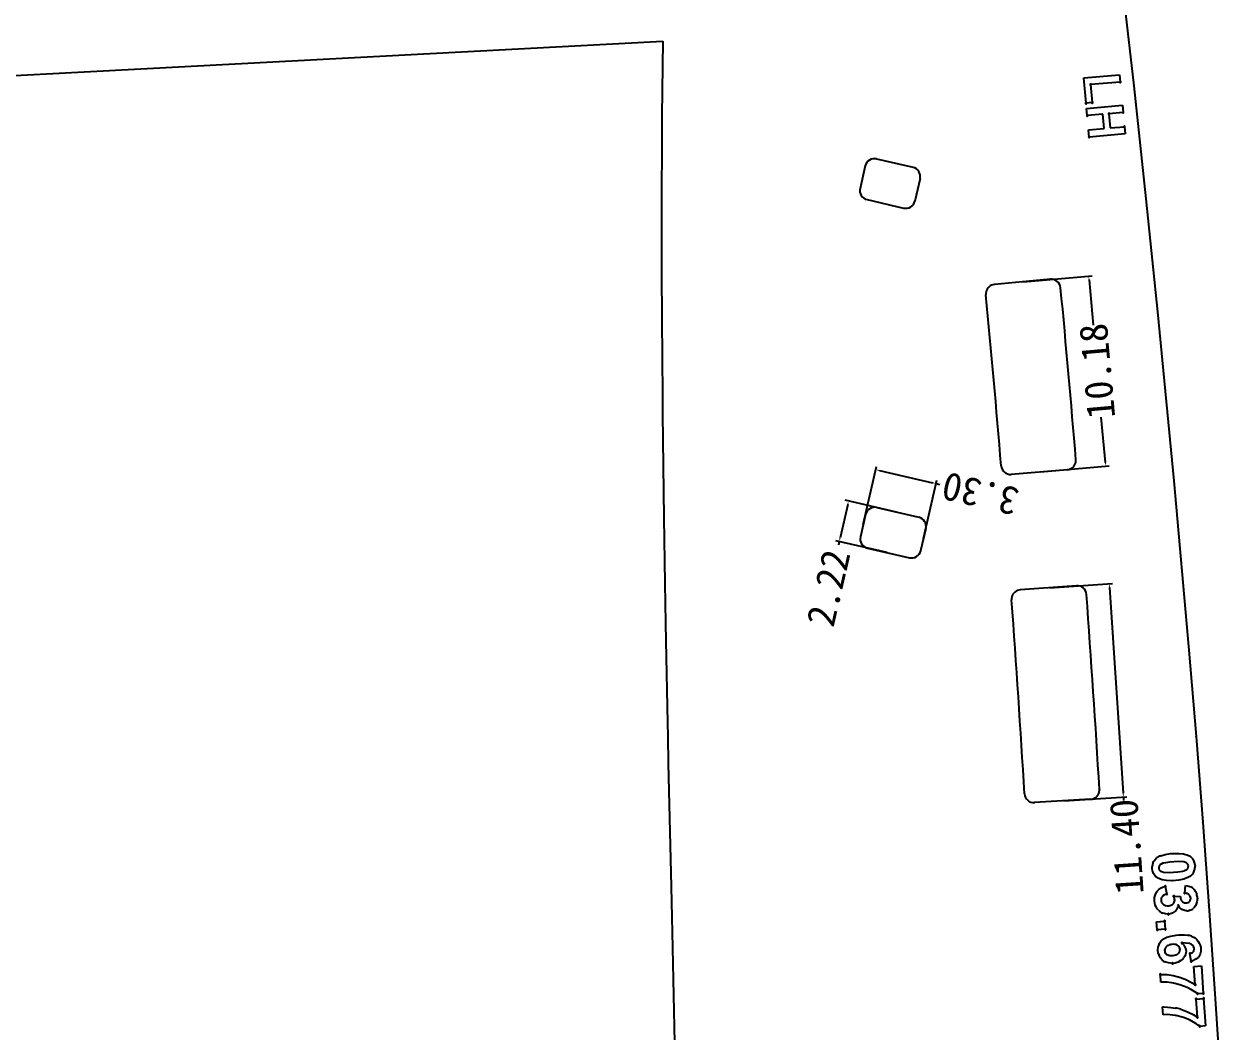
# Model space of a CAD drawing. Extents: x 146 to 531, y -406 to -137.
# Drawn here: x 343.9 to 407.8, y -281.4 to -227.7 of the extents above; entities that cross this region are included whole.
import ezdxf

# ---------------------------------------------------------------- set-up
doc = ezdxf.new("R2010")
doc.units = 0
doc.header["$MEASUREMENT"] = 0
doc.layers.get('0').update_dxf_attribs({"linetype": 'CONTINUOUS'})
doc.layers.get('Defpoints').update_dxf_attribs({"linetype": 'CONTINUOUS'})
doc.layers.add('3', color=7, linetype='CONTINUOUS')
doc.layers.add('OUT', color=242, linetype='CONTINUOUS')
doc.dimstyles.get("Standard").update_dxf_attribs({"dimtxt": 1.5, "dimasz": 0.2, "dimexe": 0.18, "dimexo": 0.0625, "dimgap": 0.09, "dimtad": 0, "dimzin": 0, "dimdsep": 46, "dimtxsty": 'Standard', "dimcen": 0.09, "dimadec": 0, "dimazin": 0, "dimtfac": 1, "dimtofl": 0, "dimtmove": 0, "dimatfit": 3, "dimfxl": 1, "dimtolj": 1, "dimtzin": 0, "dimarcsym": 0})

# ---------------------------------------------------------------- blocks, each defined once
blk = doc.blocks.new('*D397397')
at = {"layer": 'Defpoints', "color": 0, "linetype": 'Continuous'}
for p in [(148.246, -395.132), (136.875, -395.889), (137.091, -399.133)]:
    blk.add_point(p, dxfattribs=at)
at = {"layer": 'OUT', "color": 0, "linetype": 'Continuous', "lineweight": -2}
for p, q in [((148.251, -395.195), (148.474, -398.555)), ((136.879, -395.952), (137.103, -399.312)), ((148.263, -398.389), (137.29, -399.12)), ((137.091, -399.133), (136.891, -399.146))]:
    blk.add_line(p, q, dxfattribs=at)
at = {"layer": 'OUT', "color": 0, "linetype": 'Continuous'}
for points in [[(148.265, -398.422), (148.261, -398.356), (148.462, -398.376)], [(137.288, -399.086), (137.293, -399.153), (137.091, -399.133)]]:
    blk.add_solid(points, dxfattribs=at)
at = {"layer": 'OUT', "color": 0, "linetype": 'Continuous', "insert": (134.432, -399.31), "char_height": 1.5, "attachment_point": 5, "rotation": 3.80944}
blk.add_mtext('\\A1;11.40', dxfattribs=at)
blk = doc.blocks.new('*D398398')
at = {"layer": 'Defpoints', "color": 0, "linetype": 'Continuous'}
for p in [(164.562, -393.749), (154.418, -394.651), (164.876, -397.286)]:
    blk.add_point(p, dxfattribs=at)
at = {"layer": 'OUT', "color": 0, "linetype": 'Continuous', "lineweight": -2}
for p, q in [((164.567, -393.812), (164.892, -397.465)), ((154.424, -394.713), (154.748, -398.367)), ((164.677, -397.304), (162.26, -397.518)), ((154.932, -398.17), (157.349, -397.955))]:
    blk.add_line(p, q, dxfattribs=at)
at = {"layer": 'OUT', "color": 0, "linetype": 'Continuous'}
for points in [[(164.68, -397.337), (164.674, -397.27), (164.876, -397.286)], [(154.929, -398.137), (154.935, -398.203), (154.733, -398.187)]]:
    blk.add_solid(points, dxfattribs=at)
at = {"layer": 'OUT', "color": 0, "linetype": 'Continuous', "insert": (159.804, -397.737), "char_height": 1.5, "attachment_point": 5, "rotation": 5.07934}
blk.add_mtext('\\A1;10.18', dxfattribs=at)
blk = doc.blocks.new('*D399399')
at = {"layer": 'Defpoints', "color": 0, "linetype": 'Continuous'}
for p in [(150.711, -383.981), (150.106, -386.605), (152.269, -387.103)]:
    blk.add_point(p, dxfattribs=at)
at = {"layer": 'OUT', "color": 0, "linetype": 'Continuous', "lineweight": -2}
for p, q in [((150.12, -386.544), (150.751, -383.805)), ((150.711, -383.981), (150.516, -383.936)), ((152.679, -384.434), (150.906, -384.026)), ((152.283, -387.042), (152.914, -384.304))]:
    blk.add_line(p, q, dxfattribs=at)
at = {"layer": 'OUT', "color": 0, "linetype": 'Continuous'}
for points in [[(150.913, -383.993), (150.898, -384.058), (150.711, -383.981)], [(152.672, -384.467), (152.687, -384.402), (152.874, -384.479)]]:
    blk.add_solid(points, dxfattribs=at)
at = {"layer": 'OUT', "color": 0, "linetype": 'Continuous', "insert": (148.236, -383.41), "char_height": 1.5, "attachment_point": 5, "rotation": 347.02271}
blk.add_mtext('\\A1;2.22', dxfattribs=at)
blk = doc.blocks.new('*D400400')
at = {"layer": 'Defpoints', "color": 0, "linetype": 'Continuous'}
for p in [(151.558, -385.246), (150.817, -388.462), (153.803, -389.15)]:
    blk.add_point(p, dxfattribs=at)
at = {"layer": 'OUT', "color": 0, "linetype": 'Continuous', "lineweight": -2}
for p, q in [((151.619, -385.26), (154.72, -385.975)), ((154.499, -386.129), (153.848, -388.955)), ((150.878, -388.476), (153.979, -389.19)), ((153.803, -389.15), (153.758, -389.344))]:
    blk.add_line(p, q, dxfattribs=at)
at = {"layer": 'OUT', "color": 0, "linetype": 'Continuous'}
for points in [[(154.532, -386.137), (154.467, -386.122), (154.544, -385.934)], [(153.816, -388.947), (153.881, -388.962), (153.803, -389.15)]]:
    blk.add_solid(points, dxfattribs=at)
at = {"layer": 'OUT', "color": 0, "linetype": 'Continuous', "insert": (153.261, -391.503), "char_height": 1.5, "attachment_point": 5, "rotation": 77.026}
blk.add_mtext('\\A1;3.30', dxfattribs=at)
blk = doc.blocks.new('1')
for p, q in [((174.936, -328.244), (177.394, -374.576)), ((138.864, -374.871), (132.313, -375.014)), ((140.329, -374.841), (138.864, -374.871)), ((141.049, -374.827), (140.329, -374.841)), ((145.417, -374.742), (141.049, -374.827)), ((146.355, -374.724), (145.417, -374.742)), ((148.494, -374.686), (146.355, -374.724)), ((151.967, -374.633), (148.494, -374.686)), ((157.546, -374.563), (151.967, -374.633)), ((158.516, -374.555), (157.546, -374.563)), ((162.57, -374.523), (158.516, -374.555)), ((165.065, -374.516), (162.57, -374.523)), ((169.422, -374.513), (165.065, -374.516)), ((171.614, -374.524), (169.422, -374.513)), ((172.631, -374.528), (171.614, -374.524)), ((173.409, -374.533), (172.631, -374.528)), ((177.394, -374.576), (173.409, -374.533)), ((129.038, -375.086), (123.999, -375.197)), ((132.313, -375.014), (129.038, -375.086)), ((152.153, -385.383), (150.964, -385.109)), ((170.745, -385.368), (169.546, -385.093)), ((150.364, -385.484), (149.848, -387.725)), ((168.947, -385.467), (168.497, -387.416)), ((152.527, -385.983), (152.011, -388.224)), ((171.12, -385.969), (170.671, -387.917)), ((151.412, -388.599), (150.223, -388.324)), ((170.071, -388.292), (168.872, -388.016)), ((164.703, -395.243), (164.421, -392.256)), ((154.543, -396.146), (154.293, -393.156)), ((148.355, -396.629), (148.138, -393.636)), ((136.966, -397.387), (136.784, -394.392)), ((172.284, -397.304), (172.67, -397.271)), ((172.67, -397.271), (172.744, -398.107)), ((173.429, -397.204), (173.815, -397.171)), ((173.502, -398.04), (173.429, -397.204)), ((173.815, -397.171), (173.983, -399.085)), ((174.094, -397.146), (175.441, -397.029)), ((174.122, -397.47), (174.094, -397.146)), ((175.441, -397.029), (175.608, -398.927)), ((172.451, -399.219), (172.284, -397.304)), ((175.084, -397.386), (174.122, -397.47)), ((175.222, -398.962), (175.084, -397.386)), ((172.744, -398.107), (173.502, -398.04)), ((173.531, -398.364), (172.772, -398.431)), ((172.772, -398.431), (172.837, -399.186)), ((173.597, -399.119), (173.531, -398.364)), ((172.837, -399.186), (172.451, -399.219)), ((173.983, -399.085), (173.597, -399.119)), ((181.065, -399.001), (175.021, -399.681)), ((175.608, -398.927), (175.222, -398.962)), ((175.021, -399.681), (168.993, -400.333)), ((168.993, -400.333), (162.967, -400.955)), ((127.211, -401.131), (127.624, -401.103)), ((127.216, -401.245), (127.211, -401.131)), ((127.624, -401.103), (127.611, -401.466)), ((128.432, -401.166), (128.481, -401.124)), ((128.481, -401.124), (128.512, -401.104)), ((128.719, -401.005), (128.767, -400.991)), ((128.767, -400.991), (128.895, -400.973)), ((128.895, -400.973), (128.913, -400.974)), ((128.913, -400.974), (128.936, -400.973)), ((128.936, -400.973), (129.08, -400.992)), ((129.08, -400.992), (129.217, -401.035)), ((129.217, -401.035), (129.315, -401.083)), ((129.315, -401.083), (129.41, -401.153)), ((130.006, -400.936), (130.433, -400.906)), ((130.036, -401.364), (130.006, -400.936)), ((130.433, -400.906), (130.464, -401.333)), ((131.054, -400.997), (131.126, -400.939)), ((131.126, -400.939), (131.235, -400.873)), ((131.235, -400.873), (131.323, -400.835)), ((131.323, -400.835), (131.426, -400.804)), ((131.426, -400.804), (131.57, -400.786)), ((131.57, -400.786), (131.72, -400.796)), ((131.72, -400.796), (131.888, -400.836)), ((131.888, -400.836), (132.017, -400.898)), ((132.017, -400.898), (132.06, -400.926)), ((132.06, -400.926), (132.148, -401.014)), ((132.148, -401.014), (132.236, -401.139)), ((132.673, -401.2), (132.718, -401.053)), ((132.718, -401.053), (132.749, -400.986)), ((132.749, -400.986), (132.784, -400.925)), ((132.784, -400.925), (132.85, -400.851)), ((132.85, -400.851), (133.014, -400.737)), ((133.014, -400.737), (133.105, -400.698)), ((133.105, -400.698), (133.156, -400.684)), ((133.156, -400.684), (133.287, -400.666)), ((133.287, -400.666), (133.305, -400.667)), ((133.305, -400.667), (133.328, -400.666)), ((133.328, -400.666), (133.387, -400.674)), ((133.437, -401.055), (133.428, -401.053)), ((133.462, -401.08), (133.437, -401.055)), ((133.485, -401.108), (133.462, -401.08)), ((133.505, -401.138), (133.485, -401.108)), ((133.547, -400.709), (133.64, -400.746)), ((133.64, -400.746), (133.686, -400.772)), ((133.686, -400.772), (133.775, -400.838)), ((133.775, -400.838), (133.816, -400.88)), ((133.816, -400.88), (133.82, -400.882)), ((133.82, -400.882), (133.836, -400.904)), ((133.951, -401.137), (134.016, -401.351)), ((162.967, -400.955), (153.947, -401.828)), ((125.431, -401.891), (125.476, -401.484)), ((125.473, -401.252), (125.887, -401.224)), ((125.476, -401.484), (125.473, -401.252)), ((125.867, -401.66), (125.829, -401.909)), ((125.89, -401.303), (125.867, -401.66)), ((125.887, -401.224), (125.889, -401.245)), ((125.889, -401.245), (125.887, -401.271)), ((125.887, -401.271), (125.89, -401.303)), ((127.161, -401.804), (127.205, -401.474)), ((127.205, -401.474), (127.216, -401.245)), ((127.611, -401.466), (127.566, -401.788)), ((128.212, -401.751), (128.232, -401.539)), ((128.231, -401.899), (128.212, -401.751)), ((128.232, -401.539), (128.273, -401.399)), ((128.273, -401.399), (128.296, -401.351)), ((128.636, -401.61), (128.631, -401.675)), ((128.631, -401.675), (128.633, -401.751)), ((128.633, -401.751), (128.634, -401.757)), ((128.634, -401.757), (128.636, -401.783)), ((128.646, -401.557), (128.636, -401.61)), ((128.694, -401.437), (128.691, -401.443)), ((128.723, -401.403), (128.694, -401.437)), ((128.754, -401.38), (128.723, -401.403)), ((129.009, -401.357), (128.97, -401.342)), ((129.07, -401.395), (129.009, -401.357)), ((129.111, -401.428), (129.07, -401.395)), ((129.146, -401.473), (129.111, -401.428)), ((129.223, -401.692), (129.219, -401.672)), ((129.224, -401.71), (129.223, -401.692)), ((129.41, -401.153), (129.457, -401.197)), ((129.457, -401.197), (129.46, -401.199)), ((129.46, -401.199), (129.496, -401.243)), ((129.496, -401.243), (129.604, -401.453)), ((129.604, -401.453), (129.671, -401.66)), ((129.671, -401.66), (129.722, -401.938)), ((130.464, -401.333), (130.036, -401.364)), ((130.836, -401.521), (130.852, -401.373)), ((130.837, -401.55), (130.836, -401.521)), ((130.865, -401.689), (130.837, -401.55)), ((130.852, -401.373), (130.887, -401.251)), ((130.89, -401.745), (130.865, -401.689)), ((131.296, -401.372), (131.277, -401.475)), ((131.277, -401.475), (131.28, -401.563)), ((131.28, -401.563), (131.308, -401.669)), ((131.311, -401.333), (131.296, -401.372)), ((131.308, -401.669), (131.352, -401.754)), ((131.352, -401.754), (131.384, -401.79)), ((131.782, -401.206), (131.769, -401.199)), ((131.816, -401.242), (131.782, -401.206)), ((131.865, -401.317), (131.816, -401.242)), ((131.901, -401.42), (131.865, -401.317)), ((131.903, -401.431), (131.901, -401.42)), ((131.906, -401.44), (131.903, -401.431)), ((132.319, -401.364), (131.906, -401.446)), ((131.906, -401.446), (131.906, -401.44)), ((132.236, -401.139), (132.276, -401.221)), ((132.276, -401.221), (132.319, -401.364)), ((132.62, -401.703), (132.633, -401.43)), ((132.621, -401.756), (132.62, -401.703)), ((132.65, -402.081), (132.621, -401.756)), ((132.633, -401.43), (132.673, -401.2)), ((133.074, -401.297), (133.061, -401.576)), ((133.061, -401.576), (133.094, -402.044)), ((133.104, -401.181), (133.081, -401.264)), ((133.081, -401.264), (133.081, -401.267)), ((133.549, -401.244), (133.505, -401.138)), ((133.552, -401.247), (133.549, -401.244)), ((133.552, -401.249), (133.552, -401.247)), ((133.561, -401.28), (133.552, -401.249)), ((133.614, -401.616), (133.561, -401.28)), ((133.64, -402.047), (133.614, -401.616)), ((134.016, -401.351), (134.066, -401.646)), ((134.066, -401.646), (134.08, -401.806)), ((125.192, -402.658), (125.319, -402.331)), ((125.319, -402.331), (125.425, -401.929)), ((125.425, -401.926), (125.426, -401.911)), ((125.425, -401.929), (125.425, -401.926)), ((125.426, -401.911), (125.431, -401.891)), ((125.761, -402.189), (125.629, -402.548)), ((126.929, -402.537), (127.074, -402.147)), ((127.074, -402.147), (127.161, -401.807)), ((127.161, -401.807), (127.161, -401.804)), ((127.498, -402.067), (127.366, -402.427)), ((127.501, -402.061), (127.498, -402.067)), ((127.566, -401.788), (127.501, -402.061)), ((128.277, -402.048), (128.231, -401.899)), ((128.358, -402.194), (128.277, -402.048)), ((128.412, -402.263), (128.358, -402.194)), ((128.603, -402.408), (128.524, -402.36)), ((128.684, -402.44), (128.603, -402.408)), ((128.636, -401.783), (128.666, -401.921)), ((128.666, -401.921), (128.711, -402.02)), ((128.711, -402.02), (128.742, -402.061)), ((128.742, -402.061), (128.746, -402.067)), ((128.746, -402.067), (128.758, -402.079)), ((128.758, -402.079), (128.805, -402.11)), ((129.199, -402.357), (129.143, -402.396)), ((129.189, -401.996), (129.216, -401.921)), ((129.216, -401.921), (129.223, -401.87)), ((129.303, -402.253), (129.276, -402.285)), ((129.296, -402.447), (129.303, -402.253)), ((129.728, -402.39), (129.712, -402.537)), ((129.722, -401.938), (129.735, -402.086)), ((129.735, -402.086), (129.728, -402.39)), ((130.972, -401.883), (130.959, -401.863)), ((130.978, -401.885), (130.972, -401.883)), ((130.978, -401.888), (130.978, -401.885)), ((131.011, -402.473), (131.024, -402.411)), ((131.024, -402.411), (131.069, -402.297)), ((131.069, -402.297), (131.092, -402.254)), ((131.092, -402.254), (131.194, -402.13)), ((131.194, -402.13), (131.297, -402.053)), ((131.288, -402.05), (131.228, -402.037)), ((131.294, -402.053), (131.288, -402.05)), ((131.297, -402.053), (131.294, -402.053)), ((131.384, -401.79), (131.387, -401.792)), ((131.387, -401.792), (131.399, -401.803)), ((131.399, -401.803), (131.42, -401.816)), ((131.444, -402.397), (131.435, -402.441)), ((131.456, -402.358), (131.444, -402.397)), ((131.514, -402.266), (131.5, -402.281)), ((131.549, -402.237), (131.514, -402.266)), ((131.589, -402.217), (131.549, -402.237)), ((131.635, -401.866), (131.658, -401.864)), ((131.658, -401.864), (131.795, -401.822)), ((131.764, -402.175), (131.713, -402.181)), ((131.77, -402.174), (131.764, -402.175)), ((131.773, -402.174), (131.77, -402.174)), ((131.795, -401.822), (131.773, -402.174)), ((131.956, -402.454), (131.961, -402.4)), ((131.961, -402.4), (132.362, -402.441)), ((132.709, -402.351), (132.65, -402.081)), ((132.805, -402.6), (132.709, -402.351)), ((133.094, -402.044), (133.133, -402.304)), ((133.133, -402.304), (133.151, -402.367)), ((133.151, -402.367), (133.152, -402.37)), ((133.152, -402.37), (133.155, -402.373)), ((133.155, -402.373), (133.159, -402.391)), ((133.159, -402.391), (133.223, -402.509)), ((133.601, -402.439), (133.624, -402.354)), ((133.624, -402.352), (133.627, -402.346)), ((133.624, -402.354), (133.624, -402.352)), ((133.627, -402.346), (133.64, -402.047)), ((134.047, -402.345), (133.987, -402.567)), ((134.075, -402.115), (134.047, -402.345)), ((134.078, -401.823), (134.075, -402.115)), ((134.08, -401.806), (134.078, -401.823)), ((153.947, -401.828), (144.923, -402.629)), ((124.915, -403.121), (125.011, -402.986)), ((125.011, -402.986), (125.192, -402.658)), ((125.483, -402.848), (125.341, -403.08)), ((125.341, -403.08), (126.31, -403.012)), ((125.629, -402.548), (125.483, -402.848)), ((126.31, -403.012), (126.338, -403.411)), ((126.59, -403.081), (126.636, -403.025)), ((126.636, -403.025), (126.805, -402.77)), ((126.805, -402.77), (126.926, -402.539)), ((126.926, -402.539), (126.929, -402.537)), ((127.175, -402.806), (127.078, -402.959)), ((127.078, -402.959), (128.047, -402.891)), ((127.366, -402.427), (127.175, -402.806)), ((128.047, -402.891), (128.075, -403.289)), ((128.323, -402.751), (128.737, -402.679)), ((128.335, -402.801), (128.323, -402.751)), ((128.428, -402.996), (128.335, -402.801)), ((128.524, -403.112), (128.428, -402.996)), ((128.759, -402.458), (128.684, -402.44)), ((128.737, -402.679), (128.737, -402.682)), ((128.891, -402.475), (128.759, -402.458)), ((129.264, -402.657), (129.296, -402.447)), ((129.484, -403.045), (129.381, -403.128)), ((129.568, -402.951), (129.484, -403.045)), ((129.605, -402.893), (129.568, -402.951)), ((129.636, -402.83), (129.605, -402.893)), ((129.66, -402.76), (129.636, -402.83)), ((131.008, -402.518), (131.011, -402.473)), ((131.018, -402.622), (131.013, -402.584)), ((131.043, -402.69), (131.018, -402.622)), ((131.152, -402.866), (131.139, -402.847)), ((131.19, -402.906), (131.152, -402.866)), ((131.193, -402.907), (131.19, -402.906)), ((131.273, -402.969), (131.193, -402.907)), ((131.361, -403.016), (131.273, -402.969)), ((131.49, -403.056), (131.361, -403.016)), ((131.435, -402.441), (131.436, -402.505)), ((131.436, -402.505), (131.441, -402.528)), ((131.682, -403.078), (131.49, -403.056)), ((131.795, -402.694), (131.823, -402.679)), ((131.823, -402.679), (131.854, -402.656)), ((131.854, -402.656), (131.886, -402.626)), ((132.018, -402.996), (131.898, -403.04)), ((132.028, -402.99), (132.018, -402.996)), ((132.037, -402.986), (132.028, -402.99)), ((132.04, -402.983), (132.037, -402.986)), ((132.043, -402.983), (132.04, -402.983)), ((132.093, -402.95), (132.043, -402.983)), ((132.288, -402.723), (132.26, -402.78)), ((132.327, -402.613), (132.288, -402.723)), ((132.362, -402.444), (132.327, -402.613)), ((132.362, -402.441), (132.362, -402.444)), ((132.869, -402.708), (132.805, -402.6)), ((132.898, -402.748), (132.869, -402.708)), ((132.945, -402.797), (132.898, -402.748)), ((132.988, -402.829), (132.945, -402.797)), ((133.223, -402.509), (133.242, -402.537)), ((133.242, -402.537), (133.271, -402.561)), ((133.271, -402.561), (133.28, -402.566)), ((133.49, -402.949), (133.401, -402.958)), ((133.422, -402.6), (133.5, -402.571)), ((133.5, -402.571), (133.522, -402.558)), ((133.522, -402.558), (133.544, -402.539)), ((133.544, -402.539), (133.563, -402.514)), ((133.8, -402.816), (133.69, -402.885)), ((133.893, -402.728), (133.8, -402.816)), ((133.922, -402.69), (133.893, -402.728)), ((133.987, -402.567), (133.922, -402.69)), ((140.321, -403.009), (135.717, -403.368)), ((144.923, -402.629), (140.321, -403.009)), ((124.853, -403.202), (124.861, -403.193)), ((124.875, -403.513), (124.853, -403.202)), ((126.338, -403.411), (124.875, -403.513)), ((126.611, -403.392), (126.59, -403.081)), ((128.075, -403.289), (126.611, -403.392)), ((131.289, -403.692), (126.86, -403.998)), ((128.552, -403.136), (128.524, -403.112)), ((128.559, -403.145), (128.552, -403.136)), ((128.564, -403.147), (128.559, -403.145)), ((128.567, -403.15), (128.564, -403.147)), ((128.637, -403.195), (128.567, -403.15)), ((128.71, -403.225), (128.637, -403.195)), ((128.781, -403.246), (128.71, -403.225)), ((128.879, -403.263), (128.781, -403.246)), ((128.908, -403.263), (128.879, -403.263)), ((128.936, -403.267), (128.908, -403.263)), ((128.956, -403.266), (128.936, -403.267)), ((128.973, -403.268), (128.956, -403.266)), ((129.066, -403.258), (128.973, -403.268)), ((129.187, -403.227), (129.066, -403.258)), ((129.292, -403.181), (129.187, -403.227)), ((129.381, -403.128), (129.292, -403.181)), ((135.717, -403.368), (131.289, -403.692)), ((126.86, -403.998), (118.831, -404.497))]:
    blk.add_line(p, q)
for centre, radius, start, end in [((150.852, -385.597), 0.5, 77.08534, 166.97684), ((169.434, -385.579), 0.5, 77.08515, 166.97664), ((152.04, -385.871), 0.5, 346.99133, 76.99239), ((170.633, -385.856), 0.5, 346.99089, 76.99215), ((168.985, -387.528), 0.5, 166.99122, 256.99209), ((150.336, -387.838), 0.5, 166.99112, 256.99218), ((151.524, -388.111), 0.5, 257.08587, 346.97619), ((170.183, -387.804), 0.5, 257.08542, 346.97632), ((93.448, 349.176), 744.321, 274.724282, 275.429476), ((163.921, -392.303), 0.5, 77.41607, 95.251), ((163.923, -392.303), 0.5, 5.43821, 77.60821), ((154.792, -393.115), 0.5, 94.71809, 184.71876), ((89.689, 398.007), 793.297, 273.437387, 274.186584), ((147.639, -393.672), 0.5, 77.53734, 94.11338), ((147.639, -393.672), 0.5, 4.15218, 77.58114), ((137.283, -394.362), 0.5, 93.45812, 183.45859), ((164.204, -395.289), 0.5, 275.40682, 5.29343), ((93.443, 349.161), 748.306, 274.724082, 275.429735), ((147.857, -396.665), 0.499, 274.14636, 4.26203), ((155.041, -396.104), 0.499, 184.79733, 257.64712), ((155.03, -396.102), 0.5, 258.35854, 274.78342), ((89.73, 398.168), 797.456, 273.433881, 274.182619), ((137.465, -397.357), 0.5, 183.45792, 257.5747), ((137.465, -397.357), 0.5, 257.57151, 273.45934), ((128.88, -401.608), 0.624, 104.94213, 126.14436), ((131.388, -401.421), 0.529, 145.08633, 161.23256), ((131.382, -401.369), 0.496, 131.46998, 149.68937), ((133.327, -401.242), 0.231, 139.11561, 164.76632), ((133.296, -401.213), 0.189, 98.4542, 139.51401), ((133.31, -401.215), 0.193, 76.87637, 102.3915), ((133.338, -401.189), 0.163, 56.66756, 84.65163), ((133.36, -401.17), 0.497, 67.94448, 86.93251), ((133.496, -401.16), 0.425, 23.74054, 36.96004), ((133.24, -401.365), 0.746, 17.7907, 30.23318), ((128.863, -401.614), 0.626, 139.40666, 155.12912), ((128.544, -401.328), 0.197, 124.5021, 142.0846), ((128.969, -401.62), 0.329, 147.62704, 169.01854), ((128.905, -401.59), 0.259, 99.12085, 125.86592), ((128.904, -401.53), 0.2, 70.60948, 101.27369), ((128.658, -401.763), 0.568, 9.20898, 30.757), ((128.904, -401.789), 0.329, 345.68644, 13.87595), ((131.249, -401.614), 0.382, 199.95632, 220.66673), ((131.586, -401.439), 0.295, 98.38661, 159.04637), ((131.603, -401.378), 0.239, 59.52662, 104.34574), ((131.602, -401.432), 0.287, 54.34028, 64.8842), ((133.136, -401.295), 0.0615, 153.41239, 181.74071), ((123.6, -401.512), 2.265, 342.61404, 349.91106), ((128.662, -402.09), 0.304, 214.74121, 242.90408), ((128.939, -401.918), 0.235, 235.0812, 286.53232), ((128.918, -402.077), 0.39, 282.30996, 305.23629), ((128.939, -401.873), 0.278, 283.8988, 333.68891), ((128.942, -402.008), 0.433, 306.40583, 320.32463), ((131.389, -401.483), 0.577, 224.58351, 253.81802), ((131.584, -401.598), 0.273, 233.09591, 280.79946), ((131.841, -402.529), 0.422, 144.03422, 156.02467), ((131.749, -402.541), 0.361, 95.83295, 116.28943), ((129.062, -402.612), 0.333, 192.05252, 204.0208), ((129.009, -402.661), 0.265, 199.14918, 231.19372), ((128.924, -402.769), 0.128, 230.15145, 260.41307), ((128.877, -402.009), 0.467, 271.79705, 285.51969), ((128.978, -402.721), 0.19, 246.78146, 284.02715), ((128.963, -402.605), 0.306, 281.48459, 350.29114), ((128.533, -402.383), 1.189, 341.49558, 352.54487), ((131.168, -402.54), 0.162, 171.89264, 195.82254), ((131.443, -402.555), 0.421, 198.63699, 223.83698), ((131.992, -402.366), 0.574, 196.41692, 201.97741), ((131.664, -402.495), 0.222, 202.62342, 244.04461), ((131.68, -402.468), 0.253, 243.5789, 296.87288), ((131.657, -402.309), 0.77, 271.85477, 288.26574), ((131.612, -402.414), 0.346, 322.26714, 353.36299), ((131.846, -402.564), 0.459, 302.59539, 321.66695), ((131.93, -402.575), 0.388, 315.36295, 328.14132), ((133.383, -402.275), 0.681, 234.55053, 254.35772), ((133.37, -402.26), 0.692, 255.76069, 262.78433), ((133.404, -402.365), 0.236, 238.22914, 274.37301), ((133.402, -402.348), 0.61, 258.68202, 269.82551), ((133.409, -402.355), 0.6, 277.81574, 297.97684), ((133.385, -402.377), 0.224, 322.25121, 343.92257), ((124.553, -402.909), 0.42, 317.31749, 329.56345)]:
    blk.add_arc(centre, radius, start, end)
for centre, start_param, end_param in [((165.332, -374.515), 3.926991, 7.068583), ((165.332, -374.515), 0.785398, 3.926991), ((169.253, -374.512), 3.926991, 7.068583), ((169.253, -374.512), 0.785398, 3.926991), ((150.964, -385.109), 3.926991, 7.068583), ((150.964, -385.109), 0.785398, 3.926991), ((150.964, -385.109), 3.926991, 7.068583), ((150.964, -385.109), 0.785398, 3.926991), ((169.546, -385.092), 3.926991, 7.068583), ((169.546, -385.093), 3.926991, 7.068583), ((169.546, -385.092), 0.785398, 3.926991), ((169.546, -385.093), 0.785398, 3.926991), ((150.364, -385.484), 3.926991, 7.068583), ((150.364, -385.484), 3.926991, 7.068583), ((150.364, -385.484), 0.785398, 3.926991), ((150.364, -385.484), 0.785398, 3.926991), ((152.153, -385.383), 3.926991, 7.068583), ((152.153, -385.383), 0.785398, 3.926991), ((152.153, -385.383), 3.926991, 7.068583), ((152.153, -385.383), 0.785398, 3.926991), ((168.947, -385.467), 3.926991, 7.068583), ((168.947, -385.467), 3.926991, 7.068583), ((168.947, -385.467), 0.785398, 3.926991), ((168.947, -385.467), 0.785398, 3.926991), ((170.745, -385.368), 3.926991, 7.068583), ((170.745, -385.368), 0.785398, 3.926991), ((170.745, -385.368), 3.926991, 7.068583), ((170.745, -385.368), 0.785398, 3.926991), ((152.527, -385.983), 3.926991, 7.068583), ((152.527, -385.983), 0.785398, 3.926991), ((152.527, -385.984), 3.926991, 7.068583), ((152.527, -385.984), 0.785398, 3.926991), ((171.12, -385.969), 3.926991, 7.068583), ((171.12, -385.969), 3.926991, 7.068583), ((171.12, -385.969), 0.785398, 3.926991), ((171.12, -385.969), 0.785398, 3.926991), ((168.497, -387.416), 3.926991, 7.068583), ((168.497, -387.416), 3.926991, 7.068583), ((168.497, -387.416), 0.785398, 3.926991), ((168.497, -387.416), 0.785398, 3.926991), ((149.848, -387.725), 3.926991, 7.068583), ((149.848, -387.725), 0.785398, 3.926991), ((149.848, -387.725), 3.926991, 7.068583), ((149.848, -387.725), 0.785398, 3.926991), ((150.223, -388.324), 3.926991, 7.068583), ((150.223, -388.324), 0.785398, 3.926991), ((150.223, -388.325), 3.926991, 7.068583), ((150.223, -388.325), 0.785398, 3.926991), ((152.011, -388.224), 3.926991, 7.068583), ((152.011, -388.224), 3.926991, 7.068583), ((152.011, -388.224), 0.785398, 3.926991), ((152.011, -388.224), 0.785398, 3.926991), ((168.872, -388.016), 3.926991, 7.068583), ((168.872, -388.016), 3.926991, 7.068583), ((168.872, -388.016), 0.785398, 3.926991), ((168.872, -388.016), 0.785398, 3.926991), ((170.071, -388.292), 3.926991, 7.068583), ((170.071, -388.292), 3.926991, 7.068583), ((170.071, -388.292), 0.785398, 3.926991), ((170.071, -388.292), 0.785398, 3.926991), ((170.671, -387.917), 3.926991, 7.068583), ((170.671, -387.917), 3.926991, 7.068583), ((170.671, -387.917), 0.785398, 3.926991), ((170.671, -387.917), 0.785398, 3.926991), ((151.412, -388.599), 3.926991, 7.068583), ((151.412, -388.599), 3.926991, 7.068583), ((151.412, -388.599), 0.785398, 3.926991), ((151.412, -388.599), 0.785398, 3.926991), ((163.876, -391.805), 3.926991, 7.068583), ((163.876, -391.806), 3.926991, 7.068583), ((163.876, -391.805), 0.785398, 3.926991), ((163.876, -391.806), 0.785398, 3.926991), ((154.751, -392.616), 3.926991, 7.068583), ((154.751, -392.616), 0.785398, 3.926991), ((154.751, -392.616), 3.926991, 7.068583), ((154.751, -392.616), 0.785398, 3.926991), ((164.421, -392.256), 3.926991, 7.068583), ((164.421, -392.256), 3.926991, 7.068583), ((164.421, -392.256), 0.785398, 3.926991), ((164.421, -392.256), 0.785398, 3.926991), ((147.603, -393.173), 3.926991, 7.068583), ((147.603, -393.173), 3.926991, 7.068583), ((147.603, -393.173), 0.785398, 3.926991), ((147.603, -393.173), 0.785398, 3.926991), ((154.293, -393.156), 3.926991, 7.068583), ((154.293, -393.156), 3.926991, 7.068583), ((154.293, -393.156), 0.785398, 3.926991), ((154.293, -393.156), 0.785398, 3.926991), ((137.253, -393.863), 3.926991, 7.068583), ((137.253, -393.863), 3.926991, 7.068583), ((137.253, -393.863), 0.785398, 3.926991), ((137.253, -393.863), 0.785398, 3.926991), ((148.138, -393.636), 3.926991, 7.068583), ((148.138, -393.636), 3.926991, 7.068583), ((148.138, -393.636), 0.785398, 3.926991), ((148.138, -393.636), 0.785398, 3.926991), ((136.784, -394.392), 3.926991, 7.068583), ((136.784, -394.392), 3.926991, 7.068583), ((136.784, -394.392), 0.785398, 3.926991), ((136.784, -394.392), 0.785398, 3.926991), ((164.703, -395.243), 3.926991, 7.068583), ((164.703, -395.243), 3.926991, 7.068583), ((164.703, -395.243), 0.785398, 3.926991), ((164.703, -395.243), 0.785398, 3.926991), ((148.355, -396.628), 3.926991, 7.068583), ((148.355, -396.629), 3.926991, 7.068583), ((148.355, -396.628), 0.785398, 3.926991), ((148.355, -396.629), 0.785398, 3.926991), ((154.543, -396.146), 3.926991, 7.068583), ((154.543, -396.146), 3.926991, 7.068583), ((154.543, -396.146), 0.785398, 3.926991), ((154.543, -396.146), 0.785398, 3.926991), ((154.929, -396.591), 3.926991, 7.068583), ((154.929, -396.591), 0.785398, 3.926991), ((154.934, -396.592), 3.926991, 7.068583), ((154.934, -396.592), 0.785398, 3.926991), ((155.072, -396.6), 3.926991, 7.068583), ((155.072, -396.6), 0.785398, 3.926991), ((155.072, -396.603), 3.926991, 7.068583), ((155.072, -396.603), 0.785398, 3.926991), ((147.893, -397.163), 3.926991, 7.068583), ((147.893, -397.163), 0.785398, 3.926991), ((147.893, -397.164), 3.926991, 7.068583), ((147.893, -397.164), 0.785398, 3.926991), ((136.966, -397.387), 3.926991, 7.068583), ((136.966, -397.387), 3.926991, 7.068583), ((136.966, -397.387), 0.785398, 3.926991), ((136.966, -397.387), 0.785398, 3.926991), ((137.357, -397.845), 3.926991, 7.068583), ((137.357, -397.845), 3.926991, 7.068583), ((137.357, -397.845), 0.785398, 3.926991), ((137.357, -397.845), 0.785398, 3.926991), ((137.495, -397.856), 3.926991, 7.068583), ((137.495, -397.856), 3.926991, 7.068583), ((137.495, -397.856), 0.785398, 3.926991), ((137.495, -397.856), 0.785398, 3.926991), ((174.087, -399.782), 3.926991, 7.068583), ((174.087, -399.782), 0.785398, 3.926991), ((175.021, -399.681), 3.926991, 7.068583), ((175.021, -399.681), 3.926991, 7.068583), ((175.021, -399.681), 0.785398, 3.926991), ((175.021, -399.681), 0.785398, 3.926991), ((168.993, -400.333), 3.926991, 7.068583), ((168.993, -400.333), 3.926991, 7.068583), ((168.993, -400.333), 0.785398, 3.926991), ((168.993, -400.333), 0.785398, 3.926991), ((170.165, -400.206), 3.926991, 7.068583), ((170.165, -400.206), 0.785398, 3.926991), ((162.967, -400.955), 3.926991, 7.068583), ((162.967, -400.955), 3.926991, 7.068583), ((162.967, -400.955), 0.785398, 3.926991), ((162.967, -400.955), 0.785398, 3.926991), ((153.947, -401.828), 3.926991, 7.068583), ((153.947, -401.828), 3.926991, 7.068583), ((153.947, -401.828), 0.785398, 3.926991), ((153.947, -401.828), 0.785398, 3.926991), ((140.321, -403.009), 3.926991, 7.068583), ((140.321, -403.009), 3.926991, 7.068583), ((140.321, -403.009), 0.785398, 3.926991), ((140.321, -403.009), 0.785398, 3.926991), ((144.923, -402.629), 3.926991, 7.068583), ((144.923, -402.629), 0.785398, 3.926991), ((144.923, -402.629), 3.926991, 7.068583), ((144.923, -402.629), 0.785398, 3.926991), ((131.289, -403.692), 3.926991, 7.068583), ((131.289, -403.692), 0.785398, 3.926991), ((131.289, -403.692), 3.926991, 7.068583), ((131.289, -403.692), 0.785398, 3.926991), ((135.717, -403.368), 3.926991, 7.068583), ((135.717, -403.368), 3.926991, 7.068583), ((135.717, -403.368), 0.785398, 3.926991), ((135.717, -403.368), 0.785398, 3.926991), ((126.86, -403.998), 3.926991, 7.068583), ((126.86, -403.998), 3.926991, 7.068583), ((126.86, -403.998), 0.785398, 3.926991), ((126.86, -403.998), 0.785398, 3.926991)]:
    blk.add_ellipse(centre, major_axis=(-0.00053, 0.00053), ratio=1, start_param=start_param, end_param=end_param)
at = {"layer": '3'}
for centre, major_axis, start_param, end_param in [((172.284, -397.304), (-0.0225, 0.0225), 3.926991, 7.068583), ((172.284, -397.304), (-0.0225, 0.0225), 3.926991, 7.068583), ((173.429, -397.204), (0.0225, 0.0225), 5.497787, 8.63938), ((173.429, -397.204), (0.0225, 0.0225), 5.497787, 8.63938), ((173.429, -397.204), (0.0225, 0.0225), 2.356194, 5.497787), ((173.429, -397.204), (0.0225, 0.0225), 2.356194, 5.497787), ((174.094, -397.146), (0.0225, 0.0225), 5.497787, 8.63938), ((174.094, -397.146), (0.0225, 0.0225), 5.497787, 8.63938), ((174.094, -397.146), (0.0225, 0.0225), 2.356194, 5.497787), ((174.094, -397.146), (0.0225, 0.0225), 2.356194, 5.497787), ((172.284, -397.304), (-0.0225, 0.0225), 0.785398, 3.926991), ((172.284, -397.304), (-0.0225, 0.0225), 0.785398, 3.926991), ((174.122, -397.47), (-0.0225, 0.0225), 3.926991, 7.068583), ((174.122, -397.47), (-0.0225, 0.0225), 3.926991, 7.068583), ((174.122, -397.47), (-0.0225, 0.0225), 0.785398, 3.926991), ((174.122, -397.47), (-0.0225, 0.0225), 0.785398, 3.926991), ((175.084, -397.386), (0.0225, 0.0225), 5.497787, 8.63938), ((175.084, -397.386), (0.0225, 0.0225), 5.497787, 8.63938), ((175.084, -397.386), (0.0225, 0.0225), 2.356194, 5.497787), ((175.084, -397.386), (0.0225, 0.0225), 2.356194, 5.497787), ((173.531, -398.364), (0.0225, 0.0225), 5.497787, 8.63938), ((173.531, -398.364), (0.0225, 0.0225), 5.497787, 8.63938), ((173.531, -398.364), (0.0225, 0.0225), 2.356194, 5.497787), ((173.531, -398.364), (0.0225, 0.0225), 2.356194, 5.497787), ((172.837, -399.186), (0.0225, 0.0225), 5.497787, 8.63938), ((172.837, -399.186), (0.0225, 0.0225), 5.497787, 8.63938), ((172.837, -399.186), (0.0225, 0.0225), 2.356194, 5.497787), ((172.837, -399.186), (0.0225, 0.0225), 2.356194, 5.497787), ((173.597, -399.119), (-0.0225, 0.0225), 3.926991, 7.068583), ((173.597, -399.119), (-0.0225, 0.0225), 3.926991, 7.068583), ((173.597, -399.119), (-0.0225, 0.0225), 0.785398, 3.926991), ((173.597, -399.119), (-0.0225, 0.0225), 0.785398, 3.926991), ((175.222, -398.962), (0.0225, 0.0225), 5.497787, 8.63938), ((175.222, -398.962), (0.0225, 0.0225), 5.497787, 8.63938), ((175.222, -398.962), (0.0225, 0.0225), 2.356194, 5.497787), ((175.222, -398.962), (0.0225, 0.0225), 2.356194, 5.497787), ((127.624, -401.103), (0.0225, 0.0225), 5.497787, 8.63938), ((127.624, -401.103), (0.0225, 0.0225), 5.497787, 8.63938), ((127.624, -401.103), (0.0225, 0.0225), 2.356194, 5.497787), ((127.624, -401.103), (0.0225, 0.0225), 2.356194, 5.497787), ((130.006, -400.936), (0.0225, 0.0225), 5.497787, 8.63938), ((130.006, -400.936), (0.0225, 0.0225), 5.497787, 8.63938), ((130.006, -400.936), (0.0225, 0.0225), 2.356194, 5.497787), ((130.006, -400.936), (0.0225, 0.0225), 2.356194, 5.497787), ((128.212, -401.751), (-0.0225, 0.0225), 3.926991, 7.068583), ((128.212, -401.751), (-0.0225, 0.0225), 3.926991, 7.068583), ((128.212, -401.751), (-0.0225, 0.0225), 0.785398, 3.926991), ((128.212, -401.751), (-0.0225, 0.0225), 0.785398, 3.926991), ((130.036, -401.364), (-0.0225, 0.0225), 3.926991, 7.068583), ((130.036, -401.364), (-0.0225, 0.0225), 3.926991, 7.068583), ((130.036, -401.364), (-0.0225, 0.0225), 0.785398, 3.926991), ((130.036, -401.364), (-0.0225, 0.0225), 0.785398, 3.926991), ((130.464, -401.333), (-0.0225, 0.0225), 3.926991, 7.068583), ((130.464, -401.333), (-0.0225, 0.0225), 3.926991, 7.068583), ((130.464, -401.333), (-0.0225, 0.0225), 0.785398, 3.926991), ((130.464, -401.333), (-0.0225, 0.0225), 0.785398, 3.926991), ((130.836, -401.521), (-0.0225, 0.0225), 3.926991, 7.068583), ((130.836, -401.521), (-0.0225, 0.0225), 3.926991, 7.068583), ((130.836, -401.521), (-0.0225, 0.0225), 0.785398, 3.926991), ((130.836, -401.521), (-0.0225, 0.0225), 0.785398, 3.926991), ((131.906, -401.446), (-0.0225, 0.0225), 3.926991, 7.068583), ((131.906, -401.446), (-0.0225, 0.0225), 3.926991, 7.068583), ((131.906, -401.446), (-0.0225, 0.0225), 0.785398, 3.926991), ((131.906, -401.446), (-0.0225, 0.0225), 0.785398, 3.926991), ((132.319, -401.364), (0.0225, 0.0225), 5.497787, 8.63938), ((132.319, -401.364), (0.0225, 0.0225), 5.497787, 8.63938), ((132.319, -401.364), (0.0225, 0.0225), 2.356194, 5.497787), ((132.319, -401.364), (0.0225, 0.0225), 2.356194, 5.497787), ((129.303, -402.253), (0.0225, 0.0225), 5.497787, 8.63938), ((129.303, -402.253), (0.0225, 0.0225), 5.497787, 8.63938), ((129.303, -402.253), (0.0225, 0.0225), 2.356194, 5.497787), ((129.303, -402.253), (0.0225, 0.0225), 2.356194, 5.497787), ((131.297, -402.053), (-0.0225, 0.0225), 3.926991, 7.068583), ((131.297, -402.053), (-0.0225, 0.0225), 3.926991, 7.068583), ((131.297, -402.053), (-0.0225, 0.0225), 0.785398, 3.926991), ((131.297, -402.053), (-0.0225, 0.0225), 0.785398, 3.926991), ((131.795, -401.822), (0.0225, 0.0225), 5.497787, 8.63938), ((131.795, -401.822), (0.0225, 0.0225), 5.497787, 8.63938), ((131.795, -401.822), (0.0225, 0.0225), 2.356194, 5.497787), ((131.795, -401.822), (0.0225, 0.0225), 2.356194, 5.497787), ((131.961, -402.4), (0.0225, 0.0225), 5.497787, 8.63938), ((131.961, -402.4), (0.0225, 0.0225), 5.497787, 8.63938), ((131.961, -402.4), (0.0225, 0.0225), 2.356194, 5.497787), ((131.961, -402.4), (0.0225, 0.0225), 2.356194, 5.497787), ((125.341, -403.08), (0.0225, 0.0225), 5.497787, 8.63938), ((125.341, -403.08), (0.0225, 0.0225), 5.497787, 8.63938), ((126.31, -403.012), (0.0225, 0.0225), 5.497787, 8.63938), ((126.31, -403.012), (0.0225, 0.0225), 5.497787, 8.63938), ((126.31, -403.012), (0.0225, 0.0225), 2.356194, 5.497787), ((126.31, -403.012), (0.0225, 0.0225), 2.356194, 5.497787), ((126.59, -403.081), (-0.0225, 0.0225), 3.926991, 7.068583), ((126.59, -403.081), (-0.0225, 0.0225), 3.926991, 7.068583), ((127.078, -402.959), (-0.0225, 0.0225), 3.926991, 7.068583), ((127.078, -402.959), (-0.0225, 0.0225), 3.926991, 7.068583), ((127.078, -402.959), (-0.0225, 0.0225), 0.785398, 3.926991), ((127.078, -402.959), (-0.0225, 0.0225), 0.785398, 3.926991), ((128.323, -402.751), (-0.0225, 0.0225), 3.926991, 7.068583), ((128.323, -402.751), (-0.0225, 0.0225), 3.926991, 7.068583), ((128.323, -402.751), (-0.0225, 0.0225), 0.785398, 3.926991), ((128.323, -402.751), (-0.0225, 0.0225), 0.785398, 3.926991), ((128.737, -402.679), (0.0225, 0.0225), 5.497787, 8.63938), ((128.737, -402.679), (0.0225, 0.0225), 5.497787, 8.63938), ((128.737, -402.679), (0.0225, 0.0225), 2.356194, 5.497787), ((128.737, -402.679), (0.0225, 0.0225), 2.356194, 5.497787), ((124.853, -403.202), (0.0225, 0.0225), 5.497787, 8.63938), ((124.853, -403.202), (0.0225, 0.0225), 5.497787, 8.63938), ((124.853, -403.202), (0.0225, 0.0225), 2.356194, 5.497787), ((124.853, -403.202), (0.0225, 0.0225), 2.356194, 5.497787), ((125.341, -403.08), (0.0225, 0.0225), 2.356194, 5.497787), ((125.341, -403.08), (0.0225, 0.0225), 2.356194, 5.497787), ((126.338, -403.411), (-0.0225, 0.0225), 3.926991, 7.068583), ((126.338, -403.411), (-0.0225, 0.0225), 3.926991, 7.068583), ((126.338, -403.411), (-0.0225, 0.0225), 0.785398, 3.926991), ((126.338, -403.411), (-0.0225, 0.0225), 0.785398, 3.926991), ((126.59, -403.081), (-0.0225, 0.0225), 0.785398, 3.926991), ((126.59, -403.081), (-0.0225, 0.0225), 0.785398, 3.926991), ((126.611, -403.392), (-0.0225, 0.0225), 3.926991, 7.068583), ((126.611, -403.392), (-0.0225, 0.0225), 3.926991, 7.068583), ((126.611, -403.392), (-0.0225, 0.0225), 0.785398, 3.926991), ((126.611, -403.392), (-0.0225, 0.0225), 0.785398, 3.926991)]:
    blk.add_ellipse(centre, major_axis=major_axis, ratio=1, start_param=start_param, end_param=end_param, dxfattribs=at)
at = {"layer": 'OUT', "linetype": 'Continuous'}
for p1, p2, distance, picture, middle in [((152.269, -387.103), (150.106, -386.605), -2.693, '*D399399', (148.236, -383.41)), ((151.558, -385.246), (150.817, -388.462), 3.064, '*D400400', (153.261, -391.503)), ((154.418, -394.651), (164.562, -393.749), -3.55, '*D398398', (159.804, -397.737))]:
    dim = blk.add_aligned_dim(p1=p1, p2=p2, distance=distance, dimstyle='Standard', dxfattribs=at)
    dim.commit()
    dim.dimension.update_dxf_attribs({"geometry": picture, "text_midpoint": middle})
dim = blk.add_linear_dim(base=(137.091, -399.133), p1=(148.246, -395.132), p2=(136.875, -395.889), angle=183.80944, dimstyle='Standard', dxfattribs=at)
dim.commit()
dim.dimension.update_dxf_attribs({"geometry": '*D397397', "text_midpoint": (134.432, -399.31), "dimtype": 161})

msp = doc.modelspace()

# ---------------------------------------------------------------- block references
at = {"linetype": 'Continuous', "rotation": 90}
msp.add_blockref('1', (3.332, -406.004), dxfattribs=at)

doc.saveas('drawing.dxf')
